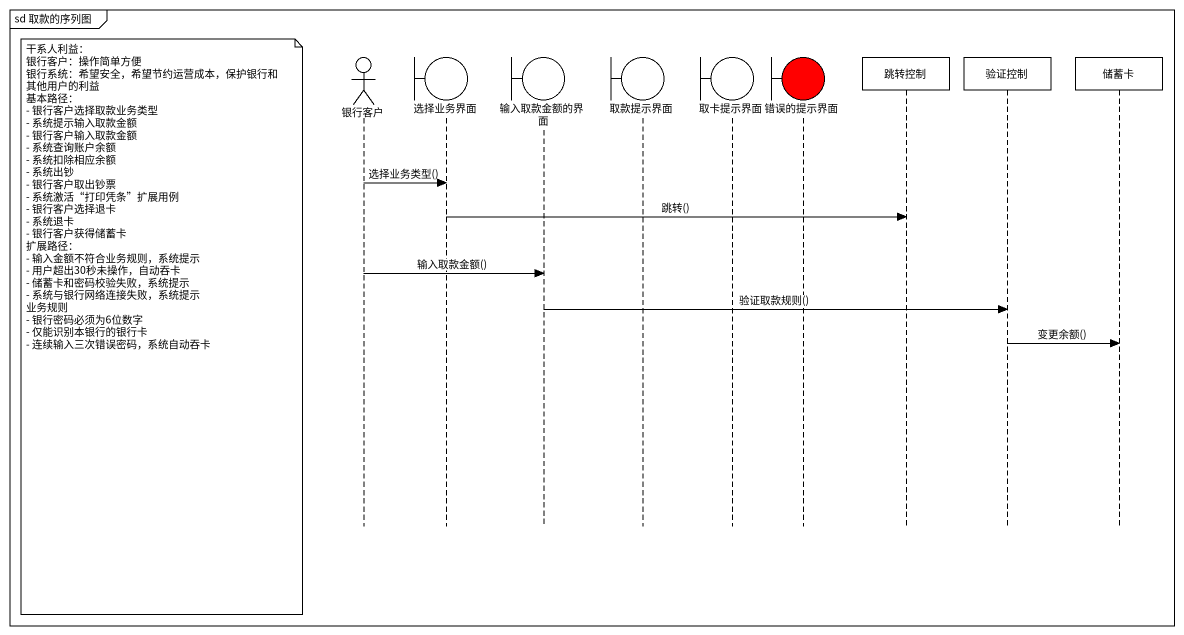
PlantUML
@startuml
mainframe sd 取款的序列图
hide footbox
actor 银行客户
boundary 选择业务界面
boundary 输入取款金额的界面
boundary 取款提示界面
boundary 取卡提示界面
boundary 错误的提示界面 #FF0000
participant 跳转控制
participant 验证控制
participant 储蓄卡

银行客户 -> 选择业务界面 : 选择业务类型()
选择业务界面 -> 跳转控制 : 跳转()
银行客户 -> 输入取款金额的界面 : 输入取款金额()
输入取款金额的界面 -> 验证控制 : 验证取款规则()
note left of 银行客户
  干系人利益：
  银行客户：操作简单方便
  银行系统：希望安全，希望节约运营成本，保护银行和其他用户的利益
  基本路径：
  - 银行客户选择取款业务类型
  - 系统提示输入取款金额
  - 银行客户输入取款金额
  - 系统查询账户余额
  - 系统扣除相应余额
  - 系统出钞
  - 银行客户取出钞票
  - 系统激活“打印凭条”扩展用例
  - 银行客户选择退卡
  - 系统退卡
  - 银行客户获得储蓄卡
  扩展路径：
  - 输入金额不符合业务规则，系统提示
  - 用户超出30秒未操作，自动吞卡
  - 储蓄卡和密码校验失败，系统提示
  - 系统与银行网络连接失败，系统提示
  业务规则
  - 银行密码必须为6位数字
  - 仅能识别本银行的银行卡
  - 连续输入三次错误密码，系统自动吞卡
end note
验证控制 -> 储蓄卡 : 变更余额()
@enduml
